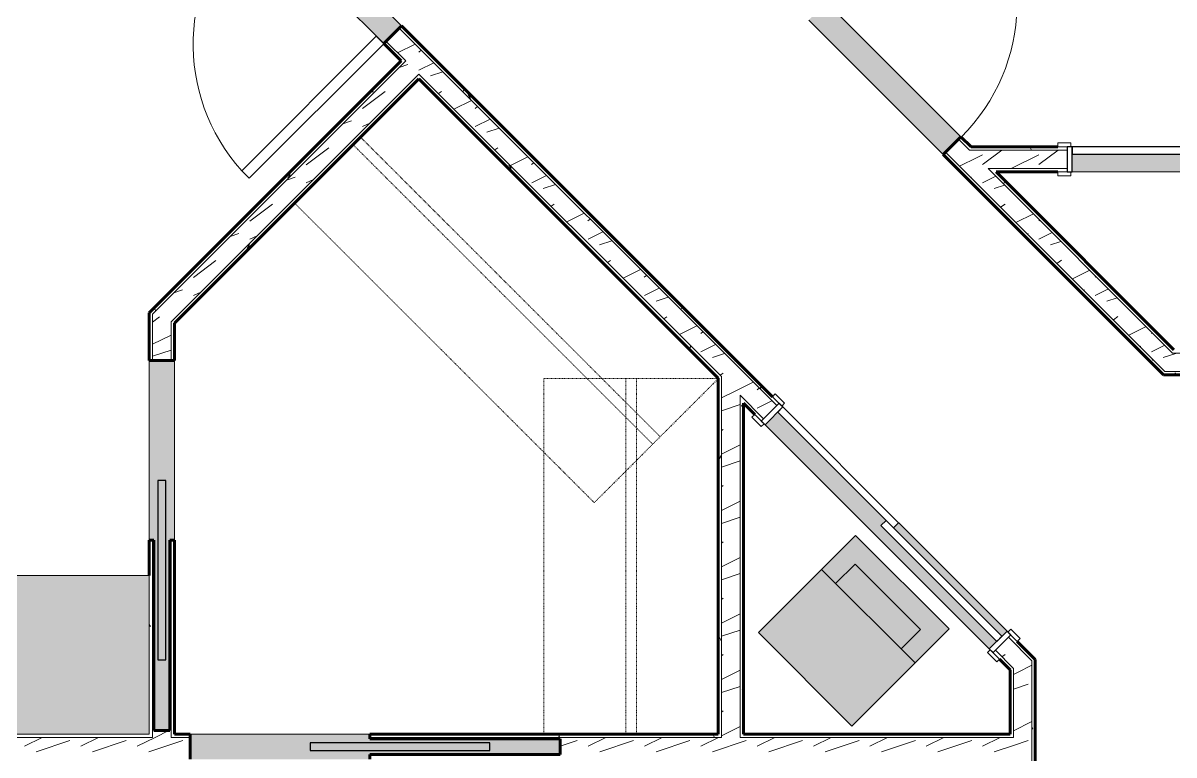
# Model space of a CAD drawing. Header units: inches. Extents: x -4061 to -1937, y 9836 to 11171.
# Drawn here: x -2483.8 to -2266.1, y 10169.9 to 10308.4 of the extents above; entities that cross this region are included whole.
import ezdxf

# ---------------------------------------------------------------- set-up
doc = ezdxf.new("R2010")
doc.units = ezdxf.units.IN
doc.header["$MEASUREMENT"] = 0
doc.linetypes.add('Dash', pattern=[0.25, 0.125, -0.125])
for name, color, linetype, lineweight in [('0-1', 7, 'Continuous', 5), ('0-2', 250, 'Continuous', 9), ('A-DOOR-1', 250, 'Continuous', 9), ('A-DOOR-2', 50, 'Continuous', 30), ('A-DOOR-FRAM-1', 50, 'Continuous', 30), ('A-WALL-1', 8, 'Continuous', 5), ('A-WALL-2', 10, 'Continuous', 60), ('A-WALL-3', 7, 'Continuous', 18), ('A-WALL-PATT-1', 250, 'Continuous', 9), ('A-WALL-PATT-2', 253, 'Continuous', 9), ('P-SANR-FIXT-1', 9, 'Continuous', 9), ('P-SANR-FIXT-2', 250, 'Continuous', 9), ('Q-CASE-HDLN-1', 250, 'Dash', 9)]:
    doc.layers.add(name, color=color, linetype=linetype, lineweight=lineweight)
pattern_1 = [(0, (-127.185, -364.175), (20.48, 5.12), [0.845, -14.515, 0.845, -14.515, -81.92]), (0, (-127.185, -364.175), (20.48, 5.12), [-30.72, 0.845, -29.875, 0.845, -14.515, -35.84]), (0, (-127.185, -364.175), (20.48, 5.12), [-76.8, 0.845, -9.395, 0.845, -24.755]), (120, (-119.505, -361.615), (-14.67405, 15.1762003), [0.845, -14.515, 0.845, -14.515, -81.92]), (120, (-119.505, -361.615), (-14.67405, 15.1762003), [-30.72, 0.845, -29.875, 0.845, -14.515, -35.84]), (120, (-119.505, -361.615), (-14.67405, 15.1762003), [-76.8, 0.845, -9.395, 0.845, -24.755]), (240, (-116.945, -351.375), (-5.80595, -20.2962003), [0.845, -14.515, 0.845, -14.515, -81.92]), (240, (-116.945, -351.375), (-5.80595, -20.2962003), [-30.72, 0.845, -29.875, 0.845, -14.515, -35.84]), (240, (-116.945, -351.375), (-5.80595, -20.2962003), [-76.8, 0.845, -9.395, 0.845, -24.755])]
pattern_2 = [(216.87, (-122.92, -353.513), (31.9871619, 21.32545714), [5.331, -47.981]), (206.565, (-116.522, -356.711), (-10.662476, -10.6620098), [11.921, -11.921]), (198.435, (-116.522, -362.043), (-21.3244936, -10.6625869), [6.744, -26.974])]

# ---------------------------------------------------------------- blocks, each defined once
blk = doc.blocks.new('Pocket_Door_2385 - 34_ x 80_-1722045-ENLARGED RCP - 3RD FLOOR PLAN - WEST')
at = {"layer": 'A-DOOR-2'}
for p, q in [((-39.67, 0.75), (-39.67, -0.75)), ((-5.67, 0.75), (-39.67, 0.75)), ((-5.67, -0.75), (-5.67, 0.75)), ((-39.67, -0.75), (-5.67, -0.75))]:
    blk.add_line(p, q, dxfattribs=at)
blk = doc.blocks.new('Bath Tub - Maestro - 60_x30_-1352617-ENLARGED RCP - 3RD FLOOR PLAN - WEST')
at = {"layer": 'P-SANR-FIXT-1'}
blk.add_hatch(color=256, dxfattribs=at).paths.add_polyline_path([(60, 30), (0, 30), (0, 0), (60, 0)], flags=0)
at = {"layer": 'P-SANR-FIXT-2'}
for p, q in [((0, 0), (0, 30)), ((0, 30), (60, 30)), ((60, 30), (60, 0)), ((60, 0), (0, 0))]:
    blk.add_line(p, q, dxfattribs=at)
for start, end in [(0, 180), (180, 360)]:
    blk.add_arc((10.9375, 15), 1.5, start, end, dxfattribs=at)
blk = doc.blocks.new('Single-Flush - 36_ x 84_-1372824-ENLARGED RCP - 3RD FLOOR PLAN - WEST')
at = {"layer": 'A-DOOR-1'}
blk.add_arc((18, -2.37), 36.07, 180, 266.8211, dxfattribs=at)
at = {"layer": 'A-DOOR-2'}
for p, q in [((16, -2.37), (16, -38.39)), ((18, -2.37), (16, -2.37)), ((18, -2.37), (18, -38.39)), ((18, -38.39), (16, -38.39))]:
    blk.add_line(p, q, dxfattribs=at)
blk = doc.blocks.new('OD_CW_Closet - OD_CW_Closet-2068594-ENLARGED RCP - 3RD FLOOR PLAN - WEST')
at = {"layer": 'Q-CASE-HDLN-1'}
for p, q in [((80.94, -9.27), (80.94, 23.91)), ((0.74, 8.37), (80.94, 8.37)), ((0.74, 6.37), (80.94, 6.37)), ((0.74, -9.27), (80.94, -9.27))]:
    blk.add_line(p, q, dxfattribs=at)
blk = doc.blocks.new('OD_CW_Closet - OD_CW_Closet-2068562-ENLARGED RCP - 3RD FLOOR PLAN - WEST')
at = {"layer": 'Q-CASE-HDLN-1'}
for p, q in [((0.74, 24), (0.74, -9)), ((0.74, 8.5), (68.04, 8.5)), ((0.74, 6.5), (68.04, 6.5)), ((0.74, -9), (68.04, -9))]:
    blk.add_line(p, q, dxfattribs=at)
blk = doc.blocks.new('FOLDING_SLIDING CLOSET - 72_ x 80_-1372823-ENLARGED RCP - 3RD FLOOR PLAN - WEST')
at = {"layer": 'A-DOOR-1'}
for p, q in [((-36.25, 3), (-38.75, 3)), ((-38.75, 3), (-38.75, 2.25)), ((-38.75, 2.25), (-36.25, 2.25)), ((-36.25, 2.25), (-36.25, 3)), ((38.75, 3), (36.25, 3)), ((36.25, 3), (36.25, 2.25)), ((36.25, 2.25), (38.75, 2.25)), ((38.75, 2.25), (38.75, 3)), ((-36.25, -2.5), (-38.75, -2.5)), ((-38.75, -2.5), (-38.75, -3.25)), ((-38.75, -3.25), (-36.25, -3.25)), ((-36.25, -3.25), (-36.25, -2.5)), ((38.75, -2.5), (36.25, -2.5)), ((36.25, -2.5), (36.25, -3.25)), ((36.25, -3.25), (38.75, -3.25)), ((38.75, -3.25), (38.75, -2.5))]:
    blk.add_line(p, q, dxfattribs=at)
at = {"layer": 'A-DOOR-2'}
for p, q in [((1, 2.25), (-36, 2.25)), ((-36, 2.25), (-36, 0.875)), ((1, 0.875), (1, 2.25)), ((-36, 0.875), (1, 0.875)), ((36, 0.875), (-1, 0.875)), ((-1, 0.875), (-1, -0.5)), ((36, -0.5), (36, 0.875)), ((-1, -0.5), (36, -0.5))]:
    blk.add_line(p, q, dxfattribs=at)
at = {"layer": 'A-DOOR-FRAM-1'}
for p, q in [((-36, 2.25), (-37, 2.25)), ((-37, 2.25), (-37, -2.5)), ((-36, -2.5), (-36, 2.25)), ((36, 2.25), (36, -2.5)), ((37, 2.25), (36, 2.25)), ((37, -2.5), (37, 2.25)), ((-37, -2.5), (-36, -2.5)), ((36, -2.5), (37, -2.5))]:
    blk.add_line(p, q, dxfattribs=at)
blk = doc.blocks.new('Stacked Washer and Dryer - 26_x25_ - Private-1352637-ENLARGED RCP - 3RD FLOOR PLAN - WEST')
at = {"layer": 'P-SANR-FIXT-1'}
blk.add_hatch(color=256, dxfattribs=at).paths.add_polyline_path([(26, -12.5), (26, 12.5), (0, 12.5), (0, -12.5)], flags=0)
at = {"layer": 'P-SANR-FIXT-2'}
for p, q in [((26, 12.5), (0, 12.5)), ((0, -12.5), (0, 12.5)), ((16.90625, 12.5), (16.90625, -12.5)), ((26, 12.5), (26, -12.5)), ((16.90625, 8.75), (22.09375, 8.75)), ((22.09375, 8.75), (22.09375, -8.75)), ((22.09375, -8.75), (16.90625, -8.75)), ((0, -12.5), (26, -12.5))]:
    blk.add_line(p, q, dxfattribs=at)
blk = doc.blocks.new('FOLDING_SLIDING CLOSET - 60_ x 80_-1372877-ENLARGED RCP - 3RD FLOOR PLAN - WEST')
at = {"layer": 'A-DOOR-1'}
for p, q in [((-30.25, 3), (-32.75, 3)), ((-32.75, 3), (-32.75, 2.25)), ((-32.75, 2.25), (-30.25, 2.25)), ((-30.25, 2.25), (-30.25, 3)), ((32.75, 3), (30.25, 3)), ((30.25, 3), (30.25, 2.25)), ((30.25, 2.25), (32.75, 2.25)), ((32.75, 2.25), (32.75, 3)), ((-30.25, -2.5), (-32.75, -2.5)), ((-32.75, -2.5), (-32.75, -3.25)), ((-32.75, -3.25), (-30.25, -3.25)), ((-30.25, -3.25), (-30.25, -2.5)), ((32.75, -2.5), (30.25, -2.5)), ((30.25, -2.5), (30.25, -3.25)), ((30.25, -3.25), (32.75, -3.25)), ((32.75, -3.25), (32.75, -2.5))]:
    blk.add_line(p, q, dxfattribs=at)
at = {"layer": 'A-DOOR-2'}
for p, q in [((1, 2.25), (-30, 2.25)), ((-30, 2.25), (-30, 0.88)), ((1, 0.88), (1, 2.25)), ((-30, 0.88), (1, 0.88)), ((30, 0.88), (-1, 0.88)), ((-1, 0.88), (-1, -0.5)), ((30, -0.5), (30, 0.88)), ((-1, -0.5), (30, -0.5))]:
    blk.add_line(p, q, dxfattribs=at)
at = {"layer": 'A-DOOR-FRAM-1'}
for p, q in [((-30, 2.25), (-31, 2.25)), ((-31, 2.25), (-31, -2.5)), ((-30, -2.5), (-30, 2.25)), ((30, 2.25), (30, -2.5)), ((31, 2.25), (30, 2.25)), ((31, -2.5), (31, 2.25)), ((-31, -2.5), (-30, -2.5)), ((30, -2.5), (31, -2.5))]:
    blk.add_line(p, q, dxfattribs=at)
blk = doc.blocks.new('CTR - 1st Phase - Unit Layouts_rvt-1-ENLARGED RCP - 3RD FLOOR PLAN - WEST')
at = {"layer": 'A-WALL-1'}
for points in [[(-2415.58, 10304.5), (-2412.22, 10307.86), (-2437.67, 10333.31), (-2441.03, 10329.95), (-2416.02, 10304.94)], [(-2309.73, 10283.51), (-2306.38, 10286.87), (-2331.83, 10312.32), (-2335.19, 10308.96), (-2310.18, 10283.95)], [(-2456.07, 10174.52), (-2456.07, 10210.52), (-2455.2, 10210.52), (-2455.2, 10244.52), (-2459.95, 10244.52), (-2459.95, 10210.52), (-2459.07, 10210.52), (-2459.07, 10174.52)], [(-2439.95, 10169.07), (-2418.2, 10169.07), (-2418.2, 10169.95), (-2382.2, 10169.95), (-2382.2, 10172.95), (-2418.2, 10172.95), (-2418.2, 10173.82), (-2452.2, 10173.82), (-2452.2, 10169.07)]]:
    blk.add_hatch(color=256, dxfattribs=at).paths.add_polyline_path(points, flags=0)
h = blk.add_hatch(color=256, dxfattribs=at)
h.paths.add_polyline_path([(-2246.56, 10280.22), (-2213.32, 10280.22), (-2213.32, 10282.22), (-2250.32, 10282.22), (-2250.32, 10283.6), (-2285.32, 10283.6), (-2285.32, 10280.22), (-2266.08, 10280.22)], flags=0)
h.paths.add_polyline_path([(-2213.32, 10283.6), (-2213.32, 10284.97), (-2248.32, 10284.97), (-2248.32, 10283.6), (-2246.56, 10283.6)], flags=0)
h = blk.add_hatch(color=256, dxfattribs=at)
h.paths.add_polyline_path([(-2301.03, 10189.95), (-2299.61, 10191.36), (-2321.53, 10213.28), (-2320.56, 10214.25), (-2341.07, 10234.76), (-2343.45, 10232.37), (-2302.44, 10191.36)], flags=0)
h.paths.add_polyline_path([(-2298.64, 10192.33), (-2297.67, 10193.3), (-2318.17, 10213.81), (-2319.14, 10212.84), (-2298.9, 10192.6)], flags=0)
at = {"layer": 'A-WALL-PATT-1'}
h = blk.add_hatch(dxfattribs=at)
h.set_pattern_fill('FP_1', color=256, style=0, pattern_type=2)
h.set_pattern_definition(pattern_1)
h.paths.add_polyline_path([(-2268.39, 10242.45), (-2267.79, 10242.45), (-2309.29, 10283.95), (-2309.73, 10283.51), (-2268.68, 10242.45)], flags=0)
h.paths.add_polyline_path([(-2335.19, 10308.96), (-2334.75, 10309.41), (-2375.26, 10349.92), (-2375.7, 10349.48), (-2340.8, 10314.57)], flags=0)
h.paths.add_polyline_path([(-2428.03, 10401.8), (-2427.59, 10402.24), (-2437.31, 10411.97), (-2437.75, 10411.52), (-2428.47, 10402.24)], flags=0)
h.paths.add_polyline_path([(-2438.17, 10412.79), (-2438.13, 10412.79), (-2438.19, 10412.85), (-2438.25, 10412.79), (-2438.19, 10412.79)], flags=0)
h = blk.add_hatch(dxfattribs=at)
h.set_pattern_fill('FP_1', color=256, style=0, pattern_type=2)
h.set_pattern_definition(pattern_1)
h.paths.add_polyline_path([(-2266.97, 10246.57), (-2266.08, 10246.57), (-2300.36, 10280.85), (-2301.24, 10280.85), (-2267.45, 10247.06)], flags=0)
h.paths.add_polyline_path([(-2303.86, 10284.35), (-2306.38, 10286.87), (-2306.82, 10286.42), (-2304.74, 10284.35), (-2304.48, 10284.35)], flags=0)
h.paths.add_polyline_path([(-2332.27, 10311.88), (-2331.83, 10312.32), (-2335.15, 10315.65), (-2335.6, 10315.2), (-2332.72, 10312.32)], flags=0)
h.paths.add_polyline_path([(-2338.07, 10317.68), (-2337.63, 10318.12), (-2365.38, 10345.87), (-2365.83, 10345.43), (-2340.8, 10320.41)], flags=0)
h.paths.add_polyline_path([(-2368.3, 10347.91), (-2367.86, 10348.35), (-2372.34, 10352.83), (-2372.79, 10352.39), (-2368.74, 10348.35)], flags=0)
h.paths.add_polyline_path([(-2425.11, 10404.72), (-2424.67, 10405.16), (-2432.3, 10412.79), (-2433.18, 10412.79), (-2425.38, 10404.98)], flags=0)
h = blk.add_hatch(dxfattribs=at)
h.set_pattern_fill('FP_1', color=256, style=0, pattern_type=2)
h.set_pattern_definition(pattern_1)
h.paths.add_polyline_path([(-2292.32, 10187.08), (-2292.32, 10187.96), (-2296.96, 10192.6), (-2297.4, 10192.16), (-2292.95, 10187.7)], flags=0)
h.paths.add_polyline_path([(-2341.24, 10236), (-2340.8, 10236.44), (-2412.22, 10307.86), (-2412.66, 10307.41), (-2341.68, 10236.44)], flags=0)
h.paths.add_polyline_path([(-2438.12, 10332.87), (-2437.67, 10333.31), (-2477.53, 10373.16), (-2477.61, 10373.08), (-2477.79, 10373.25), (-2478.15, 10372.9), (-2440.59, 10335.34)], flags=0)
h = blk.add_hatch(dxfattribs=at)
h.set_pattern_fill('FP_1', color=256, style=0, pattern_type=2)
h.set_pattern_definition(pattern_1)
h.paths.add_polyline_path([(-2296.45, 10185.37), (-2296.45, 10186.25), (-2299.88, 10189.68), (-2300.32, 10189.24), (-2296.96, 10185.88)], flags=0)
h.paths.add_polyline_path([(-2344.16, 10233.08), (-2343.72, 10233.52), (-2348.17, 10237.98), (-2348.17, 10237.09), (-2344.6, 10233.52)], flags=0)
h.paths.add_polyline_path([(-2351.67, 10240.59), (-2351.67, 10241.48), (-2408.95, 10298.75), (-2409.39, 10298.31), (-2352.3, 10241.22)], flags=0)
h.paths.add_polyline_path([(-2411.86, 10300.78), (-2411.42, 10301.23), (-2415.13, 10304.94), (-2415.58, 10304.5), (-2412.22, 10301.14)], flags=0)
h.paths.add_polyline_path([(-2441.03, 10329.95), (-2440.59, 10330.39), (-2480.62, 10370.42), (-2481.06, 10369.98), (-2441.47, 10330.39)], flags=0)
h = blk.add_hatch(dxfattribs=at)
h.set_pattern_fill('FP_1', color=256, style=0, pattern_type=2)
h.set_pattern_definition(pattern_1)
h.paths.add_polyline_path([(-2459.95, 10252.7), (-2411.86, 10300.78), (-2412.31, 10301.23), (-2459.95, 10253.58), (-2459.95, 10253.33)], flags=0)
h = blk.add_hatch(dxfattribs=at)
h.set_pattern_fill('FP_1', color=256, style=0, pattern_type=2)
h.set_pattern_definition(pattern_1)
h.paths.add_polyline_path([(-2455.82, 10250.99), (-2408.95, 10297.87), (-2409.39, 10298.31), (-2455.82, 10251.88), (-2455.82, 10251.62)], flags=0)
h = blk.add_hatch(dxfattribs=at)
h.set_pattern_fill('FP_1', color=256, style=0, pattern_type=2)
h.set_pattern_definition(pattern_1)
h.paths.add_polyline_path([(-2134.82, 10284.35), (-2076.17, 10284.35), (-2076.17, 10284.97), (-2134.82, 10284.97)], flags=0)
h.paths.add_polyline_path([(-2210.57, 10284.35), (-2208.82, 10284.35), (-2208.82, 10284.97), (-2212.32, 10284.97), (-2212.32, 10284.35)], flags=0)
h.paths.add_polyline_path([(-2300.36, 10284.35), (-2286.32, 10284.35), (-2286.32, 10284.97), (-2304.48, 10284.97), (-2303.86, 10284.35), (-2301.24, 10284.35)], flags=0)
h = blk.add_hatch(dxfattribs=at)
h.set_pattern_fill('FP_1', color=256, style=0, pattern_type=2)
h.set_pattern_definition(pattern_1)
h.paths.add_polyline_path([(-2104.6, 10280.22), (-2076.17, 10280.22), (-2076.17, 10280.85), (-2104.6, 10280.85)], flags=0)
h.paths.add_polyline_path([(-2123.92, 10280.22), (-2108.1, 10280.22), (-2108.1, 10280.85), (-2134.82, 10280.85), (-2134.82, 10280.22), (-2133.07, 10280.22)], flags=0)
h.paths.add_polyline_path([(-2208.82, 10280.22), (-2208.82, 10280.85), (-2212.32, 10280.85), (-2212.32, 10280.22), (-2210.57, 10280.22)], flags=0)
h.paths.add_polyline_path([(-2299.73, 10280.22), (-2286.32, 10280.22), (-2286.32, 10280.85), (-2300.36, 10280.85)], flags=0)
h = blk.add_hatch(dxfattribs=at)
h.set_pattern_fill('FP_1', color=256, style=0, pattern_type=2)
h.set_pattern_definition(pattern_1)
h.paths.add_polyline_path([(-2459.95, 10173.82), (-2459.32, 10173.82), (-2459.32, 10210.52), (-2459.95, 10210.52), (-2459.95, 10208.47)], flags=0)
h.paths.add_polyline_path([(-2459.32, 10244.52), (-2459.32, 10253.33), (-2459.95, 10252.69), (-2459.95, 10244.52)], flags=0)
h = blk.add_hatch(dxfattribs=at)
h.set_pattern_fill('FP_1', color=256, style=0, pattern_type=2)
h.set_pattern_definition(pattern_1)
h.paths.add_polyline_path([(-2076.17, 10245.95), (-2076.17, 10246.57), (-2104.6, 10246.57), (-2104.6, 10245.95), (-2076.8, 10245.95)], flags=0)
h.paths.add_polyline_path([(-2246.56, 10245.95), (-2108.1, 10245.95), (-2108.1, 10246.57), (-2266.97, 10246.57), (-2266.34, 10245.95), (-2266.08, 10245.95)], flags=0)
h = blk.add_hatch(dxfattribs=at)
h.set_pattern_fill('FP_1', color=256, style=0, pattern_type=2)
h.set_pattern_definition(pattern_1)
h.paths.add_polyline_path([(-2351.67, 10173.82), (-2351.67, 10240.59), (-2352.3, 10241.22), (-2352.3, 10173.82)], flags=0)
h = blk.add_hatch(dxfattribs=at)
h.set_pattern_fill('FP_1', color=256, style=0, pattern_type=2)
h.set_pattern_definition(pattern_1)
h.paths.add_polyline_path([(-2076.17, 10241.82), (-2076.17, 10242.45), (-2239.4, 10242.45), (-2239.4, 10241.82), (-2076.8, 10241.82)], flags=0)
h.paths.add_polyline_path([(-2246.56, 10241.82), (-2242.9, 10241.82), (-2242.9, 10242.45), (-2268.68, 10242.45), (-2268.05, 10241.82), (-2266.08, 10241.82)], flags=0)
h = blk.add_hatch(dxfattribs=at)
h.set_pattern_fill('FP_1', color=256, style=0, pattern_type=2)
h.set_pattern_definition(pattern_1)
h.paths.add_polyline_path([(-2348.17, 10173.82), (-2347.55, 10173.82), (-2347.55, 10236.47), (-2348.17, 10237.09), (-2348.17, 10236)], flags=0)
h = blk.add_hatch(dxfattribs=at)
h.set_pattern_fill('FP_1', color=256, style=0, pattern_type=2)
h.set_pattern_definition(pattern_1)
h.paths.add_polyline_path([(-2292.95, 9988.44), (-2292.32, 9988.44), (-2292.32, 10127.45), (-2292.95, 10127.45), (-2292.95, 9988.67)], flags=0)
h.paths.add_polyline_path([(-2292.32, 10163.45), (-2292.32, 10187.08), (-2292.95, 10187.7), (-2292.95, 10163.45)], flags=0)
h = blk.add_hatch(dxfattribs=at)
h.set_pattern_fill('FP_1', color=256, style=0, pattern_type=2)
h.set_pattern_definition(pattern_1)
h.paths.add_polyline_path([(-2297.07, 9988.44), (-2296.45, 9988.44), (-2296.45, 10127.45), (-2297.07, 10127.45), (-2297.07, 9988.67)], flags=0)
h.paths.add_polyline_path([(-2297.07, 10163.45), (-2296.45, 10163.45), (-2296.45, 10169.7), (-2297.07, 10169.7), (-2297.07, 10169.07)], flags=0)
h.paths.add_polyline_path([(-2296.45, 10173.2), (-2296.45, 10185.37), (-2297.07, 10185.99), (-2297.07, 10173.2), (-2296.96, 10173.2)], flags=0)
h = blk.add_hatch(dxfattribs=at)
h.set_pattern_fill('FP_1', color=256, style=0, pattern_type=2)
h.set_pattern_definition(pattern_1)
h.paths.add_polyline_path([(-2297.07, 10173.2), (-2297.07, 10173.82), (-2348.17, 10173.82), (-2348.17, 10173.2), (-2307.87, 10173.2)], flags=0)
h.paths.add_polyline_path([(-2352.3, 10173.2), (-2351.67, 10173.2), (-2351.67, 10173.82), (-2418.2, 10173.82), (-2418.2, 10173.2), (-2369.19, 10173.2)], flags=0)
h.paths.add_polyline_path([(-2455.6, 10173.2), (-2452.2, 10173.2), (-2452.2, 10173.82), (-2455.82, 10173.82), (-2455.82, 10173.2)], flags=0)
h.paths.add_polyline_path([(-2491.82, 10173.2), (-2459.32, 10173.2), (-2459.32, 10173.82), (-2519.95, 10173.82), (-2519.95, 10173.2), (-2498.95, 10173.2)], flags=0)
at = {"layer": 'A-WALL-PATT-2'}
h = blk.add_hatch(dxfattribs=at)
h.set_pattern_fill('FP_2', color=256, style=0, pattern_type=2)
h.set_pattern_definition(pattern_2)
h.paths.add_polyline_path([(-2266.34, 10245.95), (-2306.82, 10286.42), (-2309.29, 10283.95), (-2271.29, 10245.95), (-2266.97, 10245.95)], flags=0)
h.paths.add_polyline_path([(-2334.75, 10309.41), (-2332.27, 10311.88), (-2372.79, 10352.39), (-2375.26, 10349.92), (-2335.19, 10309.85)], flags=0)
h.paths.add_polyline_path([(-2436.49, 10412.79), (-2437, 10414.04), (-2438.19, 10412.85), (-2437.75, 10412.41), (-2437.37, 10412.79), (-2436.75, 10412.79)], flags=0)
h.paths.add_polyline_path([(-2427.59, 10402.24), (-2425.11, 10404.72), (-2433.18, 10412.79), (-2436.49, 10412.79), (-2437.31, 10411.97), (-2427.85, 10402.51)], flags=0)
h = blk.add_hatch(dxfattribs=at)
h.set_pattern_fill('FP_2', color=256, style=0, pattern_type=2)
h.set_pattern_definition(pattern_2)
h.paths.add_polyline_path([(-2292.95, 10182.75), (-2292.95, 10187.7), (-2297.4, 10192.16), (-2299.88, 10189.68), (-2295.56, 10185.37)], flags=0)
h.paths.add_polyline_path([(-2343.72, 10233.52), (-2341.24, 10236), (-2412.66, 10307.41), (-2415.13, 10304.94), (-2344.16, 10233.96)], flags=0)
h.paths.add_polyline_path([(-2440.59, 10330.39), (-2438.12, 10332.87), (-2478.15, 10372.9), (-2480.62, 10370.42), (-2449.51, 10339.31)], flags=0)
h = blk.add_hatch(dxfattribs=at)
h.set_pattern_fill('FP_2', color=256, style=0, pattern_type=2)
h.set_pattern_definition(pattern_2)
h.paths.add_polyline_path([(-2459.32, 10248.38), (-2408.95, 10298.75), (-2411.42, 10301.23), (-2459.32, 10253.33), (-2459.32, 10250.99)], flags=0)
h = blk.add_hatch(dxfattribs=at)
h.set_pattern_fill('FP_2', color=256, style=0, pattern_type=2)
h.set_pattern_definition(pattern_2)
h.paths.add_polyline_path([(-2123.92, 10280.85), (-2076.17, 10280.85), (-2076.17, 10284.35), (-2134.82, 10284.35), (-2134.82, 10280.85)], flags=0)
h.paths.add_polyline_path([(-2208.82, 10280.85), (-2208.82, 10284.35), (-2212.32, 10284.35), (-2212.32, 10280.85)], flags=0)
h.paths.add_polyline_path([(-2300.36, 10280.85), (-2286.32, 10280.85), (-2286.32, 10284.35), (-2304.74, 10284.35), (-2301.24, 10280.85)], flags=0)
h = blk.add_hatch(dxfattribs=at)
h.set_pattern_fill('FP_2', color=256, style=0, pattern_type=2)
h.set_pattern_definition(pattern_2)
h.paths.add_polyline_path([(-2459.07, 10173.2), (-2455.82, 10173.2), (-2455.82, 10210.52), (-2456.07, 10210.52), (-2456.07, 10174.52), (-2459.07, 10174.52), (-2459.07, 10210.52), (-2459.32, 10210.52), (-2459.32, 10173.2)], flags=0)
h.paths.add_polyline_path([(-2455.82, 10244.52), (-2455.82, 10251.88), (-2459.32, 10248.38), (-2459.32, 10244.52), (-2456.07, 10244.52)], flags=0)
h = blk.add_hatch(dxfattribs=at)
h.set_pattern_fill('FP_2', color=256, style=0, pattern_type=2)
h.set_pattern_definition(pattern_2)
h.paths.add_polyline_path([(-2076.17, 10242.45), (-2076.17, 10245.95), (-2271.29, 10245.95), (-2267.79, 10242.45), (-2076.8, 10242.45)], flags=0)
h = blk.add_hatch(dxfattribs=at)
h.set_pattern_fill('FP_2', color=256, style=0, pattern_type=2)
h.set_pattern_definition(pattern_2)
h.paths.add_polyline_path([(-2348.17, 10173.2), (-2348.17, 10237.98), (-2351.67, 10241.48), (-2351.67, 10173.2)], flags=0)
h = blk.add_hatch(dxfattribs=at)
h.set_pattern_fill('FP_2', color=256, style=0, pattern_type=2)
h.set_pattern_definition(pattern_2)
h.paths.add_polyline_path([(-2292.95, 9988.44), (-2292.95, 10127.45), (-2296.45, 10127.45), (-2296.45, 9988.44)], flags=0)
h.paths.add_polyline_path([(-2296.45, 10163.45), (-2292.95, 10163.45), (-2292.95, 10182.75), (-2296.45, 10186.25), (-2296.45, 10169.7)], flags=0)
h = blk.add_hatch(dxfattribs=at)
h.set_pattern_fill('FP_2', color=256, style=0, pattern_type=2)
h.set_pattern_definition(pattern_2)
h.paths.add_polyline_path([(-2369.19, 10169.7), (-2296.45, 10169.7), (-2296.45, 10173.2), (-2418.2, 10173.2), (-2418.2, 10172.95), (-2382.2, 10172.95), (-2382.2, 10169.95), (-2418.2, 10169.95), (-2418.2, 10169.7), (-2382.2, 10169.7)], flags=0)
h.paths.add_polyline_path([(-2470.91, 10169.7), (-2452.2, 10169.7), (-2452.2, 10173.2), (-2520.57, 10173.2), (-2520.57, 10169.7), (-2491.82, 10169.7)], flags=0)
at = {"layer": 'A-WALL-2'}
for p, q in [((-2415.58, 10304.5), (-2412.22, 10307.86)), ((-2412.22, 10307.86), (-2342.04, 10237.68)), ((-2412.31, 10301.23), (-2415.58, 10304.5)), ((-2459.95, 10253.58), (-2412.31, 10301.23)), ((-2408.95, 10297.87), (-2455.2, 10251.62)), ((-2352.3, 10241.22), (-2408.95, 10297.87)), ((-2309.73, 10283.51), (-2306.38, 10286.87)), ((-2306.38, 10286.87), (-2304.48, 10284.97)), ((-2304.48, 10284.97), (-2288.07, 10284.97)), ((-2272.8, 10246.57), (-2309.73, 10283.51)), ((-2288.07, 10280.22), (-2299.73, 10280.22)), ((-2299.73, 10280.22), (-2266.08, 10246.57)), ((-2459.95, 10252.7), (-2459.95, 10253.58)), ((-2459.95, 10246.87), (-2459.95, 10252.7)), ((-2455.2, 10251.62), (-2455.2, 10244.52)), ((-2459.95, 10244.52), (-2459.95, 10246.87)), ((-2268.68, 10242.45), (-2272.8, 10246.57)), ((-2455.2, 10244.52), (-2459.95, 10244.52)), ((-2352.3, 10173.82), (-2352.3, 10241.22)), ((-2268.05, 10241.82), (-2268.68, 10242.45)), ((-2243.53, 10241.82), (-2268.05, 10241.82)), ((-2345.4, 10234.32), (-2347.55, 10236.47)), ((-2347.55, 10236.47), (-2347.55, 10173.82)), ((-2459.95, 10203.82), (-2459.95, 10210.52)), ((-2459.95, 10210.52), (-2459.07, 10210.52)), ((-2459.07, 10210.52), (-2459.07, 10174.52)), ((-2456.07, 10174.52), (-2456.07, 10210.52)), ((-2456.07, 10210.52), (-2455.2, 10210.52)), ((-2455.2, 10210.52), (-2455.2, 10173.82)), ((-2295.72, 10191.36), (-2292.32, 10187.96)), ((-2297.07, 10185.99), (-2299.08, 10188)), ((-2292.32, 10187.96), (-2292.32, 10187.08)), ((-2292.32, 10187.08), (-2292.32, 10181.24)), ((-2297.07, 10173.82), (-2297.07, 10185.99)), ((-2292.32, 10181.24), (-2292.32, 10163.45)), ((-2459.07, 10174.52), (-2456.07, 10174.52)), ((-2455.2, 10173.82), (-2452.2, 10173.82)), ((-2452.2, 10173.82), (-2452.2, 10169.07)), ((-2418.2, 10172.95), (-2418.2, 10173.82)), ((-2418.2, 10173.82), (-2352.3, 10173.82)), ((-2347.55, 10173.82), (-2297.07, 10173.82)), ((-2382.2, 10172.95), (-2418.2, 10172.95)), ((-2382.2, 10169.95), (-2382.2, 10172.95)), ((-2418.2, 10169.07), (-2418.2, 10169.95)), ((-2418.2, 10169.95), (-2382.2, 10169.95))]:
    blk.add_line(p, q, dxfattribs=at)
at = {"layer": 'A-WALL-3'}
for p, q in [((-2412.22, 10307.86), (-2437.67, 10333.31)), ((-2441.03, 10329.95), (-2415.58, 10304.5)), ((-2306.38, 10286.87), (-2331.83, 10312.32)), ((-2335.19, 10308.96), (-2309.73, 10283.51)), ((-2412.66, 10307.41), (-2341.24, 10236)), ((-2415.13, 10304.94), (-2411.42, 10301.23)), ((-2411.86, 10300.78), (-2459.32, 10253.33)), ((-2411.86, 10300.78), (-2411.42, 10301.23)), ((-2409.39, 10298.31), (-2455.82, 10251.88)), ((-2409.39, 10298.31), (-2408.95, 10298.75)), ((-2408.95, 10298.75), (-2351.67, 10241.48)), ((-2306.82, 10286.42), (-2304.74, 10284.35)), ((-2309.29, 10283.95), (-2271.92, 10246.57)), ((-2304.74, 10284.35), (-2303.86, 10284.35)), ((-2286.32, 10284.35), (-2303.86, 10284.35)), ((-2301.24, 10280.85), (-2300.36, 10280.85)), ((-2301.24, 10280.85), (-2266.97, 10246.57)), ((-2286.32, 10280.85), (-2300.36, 10280.85)), ((-2285.32, 10280.22), (-2213.32, 10280.22)), ((-2459.32, 10253.33), (-2459.32, 10248.38)), ((-2455.82, 10251.88), (-2455.82, 10250.99)), ((-2455.82, 10250.99), (-2455.82, 10244.52)), ((-2459.32, 10248.38), (-2459.32, 10247.49)), ((-2459.32, 10247.49), (-2459.32, 10244.52)), ((-2271.92, 10246.57), (-2271.29, 10245.95)), ((-2271.29, 10245.95), (-2267.79, 10242.45)), ((-2266.97, 10246.57), (-2266.34, 10245.95)), ((-2108.1, 10245.95), (-2266.34, 10245.95)), ((-2459.95, 10244.52), (-2459.95, 10210.52)), ((-2455.2, 10210.52), (-2455.2, 10244.52)), ((-2351.67, 10240.59), (-2351.67, 10241.48)), ((-2242.9, 10242.45), (-2267.79, 10242.45)), ((-2351.67, 10173.82), (-2351.67, 10240.59)), ((-2348.17, 10237.98), (-2343.72, 10233.52)), ((-2348.17, 10237.09), (-2348.17, 10237.98)), ((-2348.17, 10173.82), (-2348.17, 10237.09)), ((-2343.45, 10232.37), (-2301.03, 10189.95)), ((-2297.67, 10193.3), (-2318.17, 10213.81)), ((-2459.32, 10210.52), (-2459.32, 10173.82)), ((-2455.82, 10210.52), (-2455.82, 10173.82)), ((-2297.4, 10192.16), (-2292.95, 10187.7)), ((-2299.88, 10189.68), (-2296.45, 10186.25)), ((-2292.95, 10182.75), (-2292.95, 10187.7)), ((-2296.45, 10185.37), (-2296.45, 10186.25)), ((-2296.45, 10185.37), (-2296.45, 10173.2)), ((-2292.95, 10181.87), (-2292.95, 10182.75)), ((-2292.95, 10181.87), (-2292.95, 10163.45)), ((-2459.32, 10173.2), (-2459.32, 10173.82)), ((-2455.82, 10173.2), (-2455.82, 10173.82)), ((-2418.2, 10173.82), (-2452.2, 10173.82)), ((-2351.67, 10173.2), (-2351.67, 10173.82)), ((-2348.17, 10173.2), (-2348.17, 10173.82)), ((-2520.57, 10173.2), (-2459.32, 10173.2)), ((-2455.82, 10173.2), (-2452.2, 10173.2)), ((-2418.2, 10173.2), (-2351.67, 10173.2)), ((-2348.17, 10173.2), (-2297.07, 10173.2)), ((-2297.07, 10173.2), (-2296.45, 10173.2))]:
    blk.add_line(p, q, dxfattribs=at)
at = {"layer": '0-2'}
for name, p, rotation in [('Single-Flush - 36_ x 84_-1372824-ENLARGED RCP - 3RD FLOOR PLAN - WEST', (-2320.78, 10297.91), 134.999999999864), ('Single-Flush - 36_ x 84_-1372824-ENLARGED RCP - 3RD FLOOR PLAN - WEST', (-2426.63, 10318.9), 314.9999999998772), ('OD_CW_Closet - OD_CW_Closet-2068594-ENLARGED RCP - 3RD FLOOR PLAN - WEST', (-2426.44, 10281.42), 314.9999999999719), ('OD_CW_Closet - OD_CW_Closet-2068562-ENLARGED RCP - 3RD FLOOR PLAN - WEST', (-2376.3, 10241.87), 269.999999999969), ('FOLDING_SLIDING CLOSET - 60_ x 80_-1372877-ENLARGED RCP - 3RD FLOOR PLAN - WEST', (-2320.47, 10212.93), 314.9999999998772), ('Pocket_Door_2385 - 34_ x 80_-1722045-ENLARGED RCP - 3RD FLOOR PLAN - WEST', (-2457.57, 10227.52), 89.99999999997928), ('Stacked Washer and Dryer - 26_x25_ - Private-1352637-ENLARGED RCP - 3RD FLOOR PLAN - WEST', (-2335.86, 10184.19), 44.99999999985013), ('Pocket_Door_2385 - 34_ x 80_-1722045-ENLARGED RCP - 3RD FLOOR PLAN - WEST', (-2435.2, 10171.45), 180)]:
    blk.add_blockref(name, p, dxfattribs=dict(at, rotation=rotation))
for name, p in [('FOLDING_SLIDING CLOSET - 72_ x 80_-1372823-ENLARGED RCP - 3RD FLOOR PLAN - WEST', (-2249.32, 10282.72)), ('Bath Tub - Maestro - 60_x30_-1352617-ENLARGED RCP - 3RD FLOOR PLAN - WEST', (-2519.95, 10173.82))]:
    blk.add_blockref(name, p, dxfattribs=at)

msp = doc.modelspace()

# ---------------------------------------------------------------- block references
at = {"layer": '0-1'}
msp.add_blockref('CTR - 1st Phase - Unit Layouts_rvt-1-ENLARGED RCP - 3RD FLOOR PLAN - WEST', (0, 0), dxfattribs=at)

doc.saveas('drawing.dxf')
